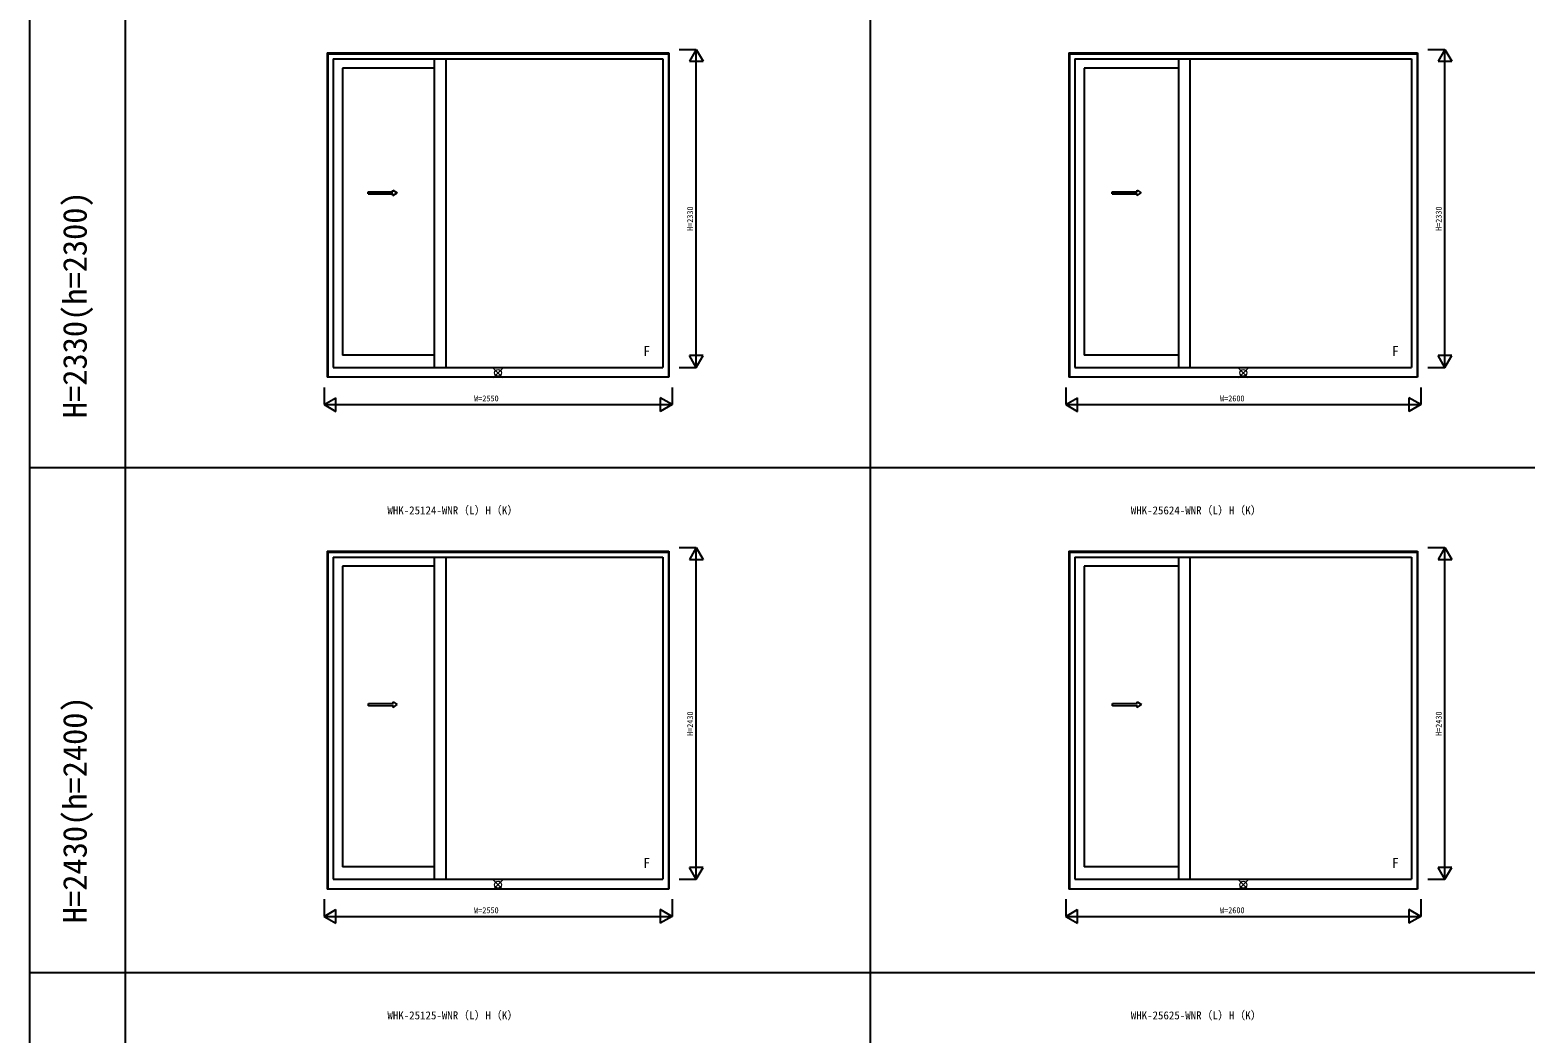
# Model space of a CAD drawing. Units: millimetres, scale not verified. Extents: x -19250 to 19250, y -14000 to 14000.
# Drawn here: x -19250 to -8295, y -6343 to 1007 of the extents above; entities that cross this region are included whole.
import ezdxf
from ezdxf.enums import TextEntityAlignment as Align

# ---------------------------------------------------------------- set-up
doc = ezdxf.new("R2010")
doc.units = ezdxf.units.MM
doc.header["$LTSCALE"] = 50
for name, color, linetype in [('0-0_0', 7, 'Continuous'), ('0-1_YKK_A1', 4, 'Continuous'), ('0-4_YKK_F1', 7, 'Continuous'), ('0-6_YKK_N1', 2, 'Continuous')]:
    doc.layers.add(name, color=color, linetype=linetype)
doc.layers.add('0-5_YKK_IN', color=1, linetype='Continuous', lineweight=18)
doc.styles.add('ＭＳ ゴシック', font='')
doc.styles.get('ＭＳ ゴシック').set_extended_font_data('MS Gothic')

msp = doc.modelspace()

# ---------------------------------------------------------------- linework, layer by layer
at = {"layer": '0-1_YKK_A1'}
for p, q in [((-17072, 838), (-17072, -1538)), ((-17072, 838), (-14568, 838)), ((-17068, 838), (-17068, -1538)), ((-14572, 829), (-17068, 829)), ((-17028, 794), (-14612, 794)), ((-17028, 794), (-17028, -1466)), ((-16287, 794), (-16287, -1466)), ((-16203, 794), (-16203, -1466)), ((-14612, 794), (-14612, -1466)), ((-14572, 838), (-14572, -1538)), ((-14568, 838), (-14568, -1538)), ((-11637, 838), (-11637, -1538)), ((-11637, 838), (-9083, 838)), ((-11633, 838), (-11633, -1538)), ((-9087, 829), (-11633, 829)), ((-11593, 794), (-9127, 794)), ((-11593, 794), (-11593, -1466)), ((-10835, 794), (-10835, -1466)), ((-10751, 794), (-10751, -1466)), ((-9127, 794), (-9127, -1466)), ((-9087, 838), (-9087, -1538)), ((-9083, 838), (-9083, -1538)), ((-16960, 727), (-16960, -1376)), ((-16287, 727), (-16960, 727)), ((-11525, 727), (-11525, -1376)), ((-10835, 727), (-11525, 727)), ((-16771.48, -179.1), (-16590.14, -179.09)), ((-16771.47, -194.1), (-16771.47, -179.1)), ((-16771.47, -194.1), (-16590.13, -194.09)), ((-16590.14, -179.09), (-16590.14, -166.59)), ((-16590.14, -166.59), (-16560.14, -186.59)), ((-16590.13, -206.59), (-16560.14, -186.59)), ((-16590.13, -206.59), (-16590.13, -194.09)), ((-11319.51, -179.1), (-11138.17, -179.09)), ((-11319.5, -194.1), (-11319.5, -179.1)), ((-11319.5, -194.1), (-11138.17, -194.09)), ((-11138.17, -179.09), (-11138.17, -166.59)), ((-11138.17, -166.59), (-11108.17, -186.59)), ((-11138.17, -206.59), (-11108.17, -186.59)), ((-11138.17, -206.59), (-11138.17, -194.09)), ((-16287, -1376), (-16960, -1376)), ((-10835, -1376), (-11525, -1376)), ((-17028, -1466), (-14612, -1466)), ((-11593, -1466), (-9127, -1466)), ((-14568, -1538), (-17072, -1538)), ((-9083, -1538), (-11637, -1538)), ((-17072, -2812), (-17072, -5288)), ((-17072, -2812), (-14568, -2812)), ((-17068, -2812), (-17068, -5288)), ((-14572, -2821), (-17068, -2821)), ((-14572, -2812), (-14572, -5288)), ((-14568, -2812), (-14568, -5288)), ((-11637, -2812), (-11637, -5288)), ((-11637, -2812), (-9083, -2812)), ((-11633, -2812), (-11633, -5288)), ((-9087, -2821), (-11633, -2821)), ((-9087, -2812), (-9087, -5288)), ((-9083, -2812), (-9083, -5288)), ((-17028, -2856), (-14612, -2856)), ((-17028, -2856), (-17028, -5216)), ((-16960, -2923), (-16960, -5126)), ((-16287, -2923), (-16960, -2923)), ((-16287, -2856), (-16287, -5216)), ((-16203, -2856), (-16203, -5216)), ((-14612, -2856), (-14612, -5216)), ((-11593, -2856), (-9127, -2856)), ((-11593, -2856), (-11593, -5216)), ((-11525, -2923), (-11525, -5126)), ((-10835, -2923), (-11525, -2923)), ((-10835, -2856), (-10835, -5216)), ((-10751, -2856), (-10751, -5216)), ((-9127, -2856), (-9127, -5216)), ((-16769.54, -3929.1), (-16588.2, -3929.09)), ((-16769.53, -3944.1), (-16769.53, -3929.1)), ((-16588.2, -3929.09), (-16588.2, -3916.59)), ((-16588.2, -3916.59), (-16558.2, -3936.59)), ((-16588.19, -3956.59), (-16558.2, -3936.59)), ((-11317.55, -3929.1), (-11136.21, -3929.09)), ((-11317.54, -3944.1), (-11317.54, -3929.1)), ((-11136.21, -3929.09), (-11136.21, -3916.59)), ((-11136.21, -3916.59), (-11106.21, -3936.59)), ((-11136.21, -3956.59), (-11106.21, -3936.59)), ((-16769.53, -3944.1), (-16588.19, -3944.09)), ((-16588.19, -3956.59), (-16588.19, -3944.09)), ((-11317.54, -3944.1), (-11136.21, -3944.09)), ((-11136.21, -3956.59), (-11136.21, -3944.09)), ((-16287, -5126), (-16960, -5126)), ((-10835, -5126), (-11525, -5126)), ((-17028, -5216), (-14612, -5216)), ((-11593, -5216), (-9127, -5216)), ((-14568, -5288), (-17072, -5288)), ((-9083, -5288), (-11637, -5288))]:
    msp.add_line(p, q, dxfattribs=at)
at = {"layer": '0-4_YKK_F1'}
for p, q in [((-19250, -14000), (-19250, 14000)), ((-18550, -14000), (-18550, 13300)), ((-13090, -14000), (-13090, 13300)), ((-19250, -2200), (7630, -2200)), ((-19250, -5900), (7630, -5900))]:
    msp.add_line(p, q, dxfattribs=at)
at = {"layer": '0-5_YKK_IN'}
for p, q in [((-15855.36, -1470.64), (-15784.64, -1541.36)), ((-15855.36, -1541.36), (-15784.64, -1470.64)), ((-10395.36, -1470.64), (-10324.64, -1541.36)), ((-10395.36, -1541.36), (-10324.64, -1470.64)), ((-15855.36, -5220.64), (-15784.64, -5291.36)), ((-15855.36, -5291.36), (-15784.64, -5220.64)), ((-10395.36, -5220.64), (-10324.64, -5291.36)), ((-10395.36, -5291.36), (-10324.64, -5220.64))]:
    msp.add_line(p, q, dxfattribs=at)
for centre in [(-15820, -1506), (-10360, -1506), (-15820, -5256), (-10360, -5256)]:
    msp.add_circle(centre, 25, dxfattribs=at)
at = {"layer": '0-6_YKK_N1'}
for p, q in [((-14493, 864), (-14368, 864)), ((-14368, 864), (-14418, 777.4)), ((-14418, 777.4), (-14318, 777.4)), ((-14368, -1466), (-14368, 864)), ((-14368, 864), (-14318, 777.4)), ((-9008, 864), (-8883, 864)), ((-8883, 864), (-8933, 777.4)), ((-8933, 777.4), (-8833, 777.4)), ((-8883, -1466), (-8883, 864)), ((-8883, 864), (-8833, 777.4)), ((-14368, -1466), (-14418, -1379.4)), ((-14318, -1379.4), (-14418, -1379.4)), ((-14368, -1466), (-14318, -1379.4)), ((-8883, -1466), (-8933, -1379.4)), ((-8833, -1379.4), (-8933, -1379.4)), ((-8883, -1466), (-8833, -1379.4)), ((-14493, -1466), (-14368, -1466)), ((-9008, -1466), (-8883, -1466)), ((-17095, -1613), (-17095, -1738)), ((-14545, -1613), (-14545, -1738)), ((-11660, -1613), (-11660, -1738)), ((-9060, -1613), (-9060, -1738)), ((-17095, -1738), (-17008.4, -1688)), ((-17095, -1738), (-14545, -1738)), ((-17095, -1738), (-17008.4, -1788)), ((-17008.4, -1788), (-17008.4, -1688)), ((-14545, -1738), (-14631.6, -1688)), ((-14631.6, -1688), (-14631.6, -1788)), ((-14545, -1738), (-14631.6, -1788)), ((-11660, -1738), (-11573.4, -1688)), ((-11660, -1738), (-9060, -1738)), ((-11660, -1738), (-11573.4, -1788)), ((-11573.4, -1788), (-11573.4, -1688)), ((-9060, -1738), (-9146.6, -1688)), ((-9146.6, -1688), (-9146.6, -1788)), ((-9060, -1738), (-9146.6, -1788)), ((-14493, -2786), (-14368, -2786)), ((-14368, -2786), (-14418, -2872.6)), ((-14368, -5216), (-14368, -2786)), ((-14368, -2786), (-14318, -2872.6)), ((-9008, -2786), (-8883, -2786)), ((-8883, -2786), (-8933, -2872.6)), ((-8883, -5216), (-8883, -2786)), ((-8883, -2786), (-8833, -2872.6)), ((-14418, -2872.6), (-14318, -2872.6)), ((-8933, -2872.6), (-8833, -2872.6)), ((-14368, -5216), (-14418, -5129.4)), ((-14318, -5129.4), (-14418, -5129.4)), ((-14368, -5216), (-14318, -5129.4)), ((-8883, -5216), (-8933, -5129.4)), ((-8833, -5129.4), (-8933, -5129.4)), ((-8883, -5216), (-8833, -5129.4)), ((-14493, -5216), (-14368, -5216)), ((-9008, -5216), (-8883, -5216)), ((-17095, -5363), (-17095, -5488)), ((-14545, -5363), (-14545, -5488)), ((-11660, -5363), (-11660, -5488)), ((-9060, -5363), (-9060, -5488)), ((-17095, -5488), (-17008.4, -5438)), ((-17008.4, -5538), (-17008.4, -5438)), ((-14545, -5488), (-14631.6, -5438)), ((-14631.6, -5438), (-14631.6, -5538)), ((-11660, -5488), (-11573.4, -5438)), ((-11573.4, -5538), (-11573.4, -5438)), ((-9060, -5488), (-9146.6, -5438)), ((-9146.6, -5438), (-9146.6, -5538)), ((-17095, -5488), (-14545, -5488)), ((-17095, -5488), (-17008.4, -5538)), ((-14545, -5488), (-14631.6, -5538)), ((-11660, -5488), (-9060, -5488)), ((-11660, -5488), (-11573.4, -5538)), ((-9060, -5488), (-9146.6, -5538))]:
    msp.add_line(p, q, dxfattribs=at)

# ---------------------------------------------------------------- texts
at = {"layer": '0-0_0', "color": 3, "style": 'ＭＳ ゴシック'}
for s, p in [('H=2330(h=2300)', (-18781, -1837.5)), ('H=2430(h=2400)', (-18781, -5537.5))]:
    msp.add_text(s, height=174.5, rotation=90, dxfattribs=at).set_placement(p, align=Align.BOTTOM_LEFT)
at = {"layer": '0-0_0', "style": 'ＭＳ ゴシック'}
for s, p in [('WHK-25124-WNR（L）H（K）', (-16630.67, -2560)), ('WHK-25624-WNR（L）H（K）', (-11184, -2560)), ('WHK-25125-WNR（L）H（K）', (-16630.67, -6260)), ('WHK-25625-WNR（L）H（K）', (-11184, -6260))]:
    msp.add_text(s, height=58.65, dxfattribs=at).set_placement(p, align=Align.BOTTOM_LEFT)
at = {"layer": '0-1_YKK_A1', "style": 'ＭＳ ゴシック'}
for p in [(-14754.94, -1404.76), (-9269.94, -1404.76), (-14754.94, -5154.76), (-9269.94, -5154.76)]:
    msp.add_text('F', height=73.31, dxfattribs=at).set_placement(p, align=Align.BOTTOM_LEFT)
at = {"layer": '0-6_YKK_N1', "style": 'ＭＳ ゴシック'}
for s, p in [('H=2330', (-14378, -466)), ('H=2330', (-8893, -466)), ('H=2430', (-14378, -4166)), ('H=2430', (-8893, -4166))]:
    msp.add_text(s, height=43.99, rotation=90, dxfattribs=at).set_placement(p, align=Align.BOTTOM_LEFT)
for s, p in [('W=2550', (-15995, -1728)), ('W=2600', (-10530, -1728)), ('W=2550', (-15995, -5478)), ('W=2600', (-10530, -5478))]:
    msp.add_text(s, height=43.99, dxfattribs=at).set_placement(p, align=Align.BOTTOM_LEFT)

doc.saveas('drawing.dxf')
